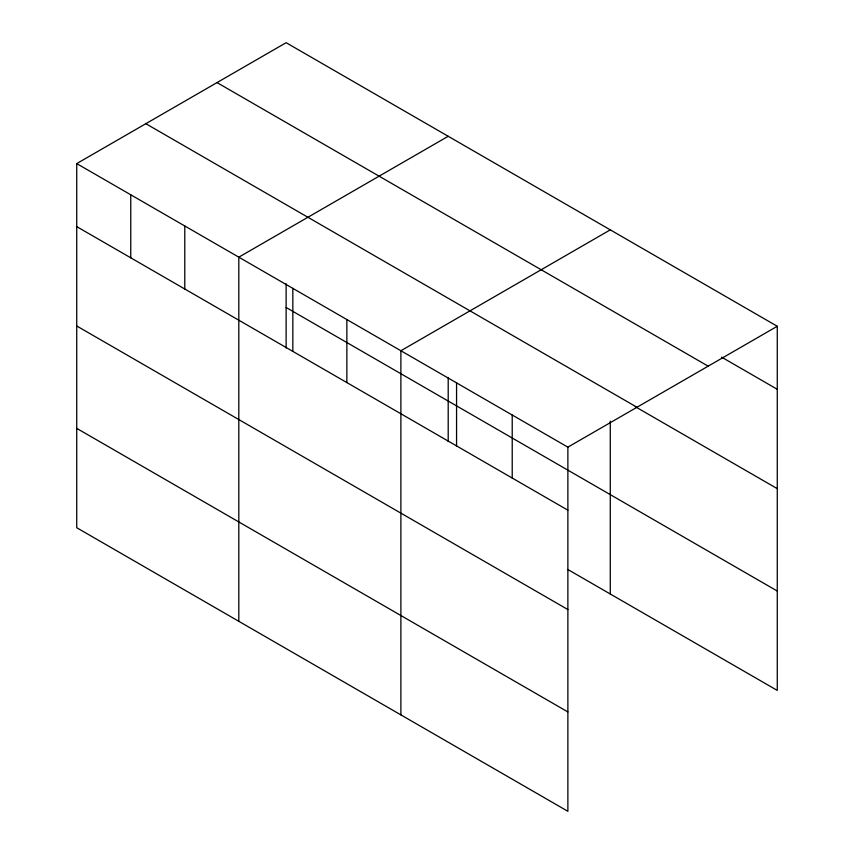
<?xml version="1.0" encoding="UTF-8"?>
<svg xmlns="http://www.w3.org/2000/svg" width="854" height="854" viewBox="0 0 854 854"><rect width="100%" height="100%" fill="white"/><g stroke="black" fill="none" stroke-linecap="round" stroke-linejoin="round"><path stroke-width="1.28" d="M76.732 163.594L567.878 447.154L567.878 811.3L76.732 527.729L76.732 163.594L286.122 42.7L777.268 326.271L777.268 690.406L567.75 569.447M448.201 136.277L238.81 257.171L238.81 621.306M610.279 229.854L400.889 350.748L400.889 714.883M567.878 447.154L777.268 326.271M721.609 357.153L777.268 389.296M217.023 82.592L708.169 366.163M145.831 123.691L636.977 407.262M635.269 406.675L777.268 488.659M286.122 307.472L777.268 591.043M76.732 226.62L567.878 510.18M76.732 325.982L567.878 609.553M76.732 428.366L567.878 711.937M610.279 421.129L610.279 594M512.219 415.023L512.219 478.048M456.559 382.88L456.559 445.905M448.201 377.425L448.201 441.582M346.863 319.556L346.863 382.581M292.837 288.364L292.837 351.389M286.122 283.848L286.122 348.005M184.784 225.979L184.784 289.004M130.758 194.787L130.758 257.812"/></g></svg>
